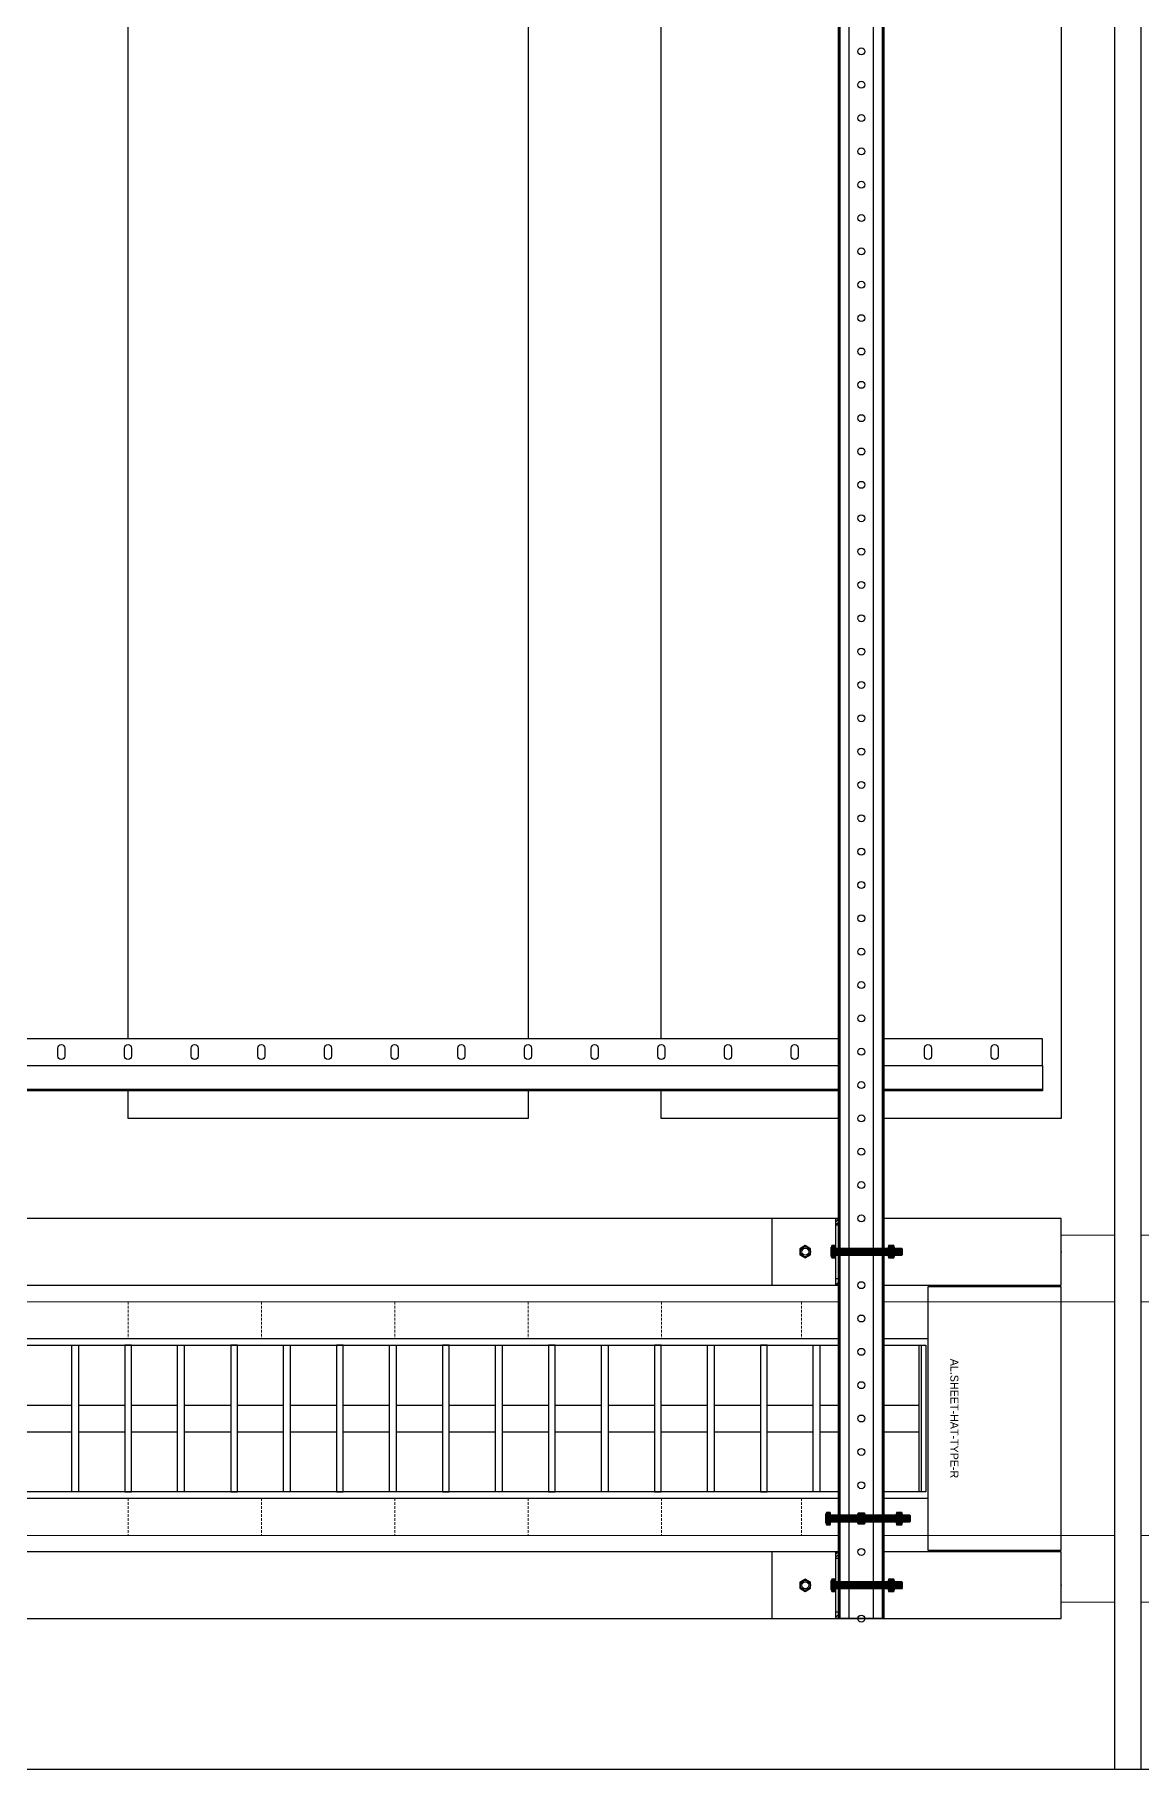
# Model space of a CAD drawing. Header units: millimetres. Extents: x -962357 to -591296, y -223672 to 59420.
# Drawn here: x -785400 to -784570, y -179329 to -178029 of the extents above; entities that cross this region are included whole.
import ezdxf
from ezdxf.enums import TextEntityAlignment as Align

# ---------------------------------------------------------------- set-up
doc = ezdxf.new("R2010")
doc.units = ezdxf.units.MM
doc.linetypes.add('DPA_Hidden 50', pattern=[3, 2, -1])
for name, color, linetype in [('000 - H A T C H', 8, 'Continuous'), ('000 - WIPEOUT', 250, 'Continuous'), ('001 - ASCESSORIES', 251, 'Continuous'), ('A04_TUBE SERIES', 2, 'Continuous'), ('A11_ALU.SOLID SHEET', 2, 'Continuous')]:
    doc.layers.add(name, color=color, linetype=linetype)
doc.layers.add('A-GLAZ-CURT', color=2, linetype='Continuous', lineweight=9)
pattern_1 = [(110, (-0.5, 0), (-0.939693, -0.34202), []), (110, (-0.2012, 0.6409), (-0.939693, -0.34202), [1.25, -0.25, 0, -0.25])]

# ---------------------------------------------------------------- blocks, each defined once
blk = doc.blocks.new('*U4621')
at = {"color": 1}
blk.add_wipeout([(600, -60), (-600, -60), (-600, 60), (600, 60)], dxfattribs=at).dxf.layer = '000 - WIPEOUT'
at = {"layer": '001 - ASCESSORIES', "color": 0}
blk.add_lwpolyline([(600, -60), (-600, -60), (-600, 60), (600, 60)], close=True, dxfattribs=at)
at = {"layer": '001 - ASCESSORIES'}
for points in [[(-593.5, -55), (-598.5, -55), (-598.5, 55), (-593.5, 55)], [(595, -55), (-595, -55), (-595, 55), (595, 55)], [(-558.8, -55), (-553.8, -55), (-553.8, 55), (-558.8, 55)], [(-514, -55), (-519, -55), (-519, 55), (-514, 55)], [(-479.3, -55), (-474.3, -55), (-474.3, 55), (-479.3, 55)], [(-434.6, -55), (-439.6, -55), (-439.6, 55), (-434.6, 55)], [(-399.8, -55), (-394.8, -55), (-394.8, 55), (-399.8, 55)], [(-355.1, -55), (-360.1, -55), (-360.1, 55), (-355.1, 55)], [(-320.4, -55), (-315.4, -55), (-315.4, 55), (-320.4, 55)], [(-275.6, -55), (-280.6, -55), (-280.6, 55), (-275.6, 55)], [(-240.9, -55), (-235.9, -55), (-235.9, 55), (-240.9, 55)], [(-196.2, -55), (-201.2, -55), (-201.2, 55), (-196.2, 55)], [(-161.4, -55), (-156.4, -55), (-156.4, 55), (-161.4, 55)], [(-116.7, -55), (-121.7, -55), (-121.7, 55), (-116.7, 55)], [(-82, -55), (-77, -55), (-77, 55), (-82, 55)], [(-37.2, -55), (-42.2, -55), (-42.2, 55), (-37.2, 55)], [(-2.5, -55), (2.5, -55), (2.5, 55), (-2.5, 55)], [(42.2, -55), (37.2, -55), (37.2, 55), (42.2, 55)], [(77, -55), (82, -55), (82, 55), (77, 55)], [(121.7, -55), (116.7, -55), (116.7, 55), (121.7, 55)], [(156.4, -55), (161.4, -55), (161.4, 55), (156.4, 55)], [(201.2, -55), (196.2, -55), (196.2, 55), (201.2, 55)], [(235.9, -55), (240.9, -55), (240.9, 55), (235.9, 55)], [(280.6, -55), (275.6, -55), (275.6, 55), (280.6, 55)], [(315.4, -55), (320.4, -55), (320.4, 55), (315.4, 55)], [(360.1, -55), (355.1, -55), (355.1, 55), (360.1, 55)], [(394.8, -55), (399.8, -55), (399.8, 55), (394.8, 55)], [(439.6, -55), (434.6, -55), (434.6, 55), (439.6, 55)], [(474.3, -55), (479.3, -55), (479.3, 55), (474.3, 55)], [(519, -55), (514, -55), (514, 55), (519, 55)], [(553.8, -55), (558.8, -55), (558.8, 55), (553.8, 55)], [(598.5, -55), (593.5, -55), (593.5, 55), (598.5, 55)]]:
    blk.add_lwpolyline(points, close=True, dxfattribs=at)
for points in [[(-593.5, 10), (-558.8, 10)], [(-553.8, 10), (-519, 10)], [(-514, 10), (-479.3, 10)], [(-474.3, 10), (-439.6, 10)], [(-434.6, 10), (-399.8, 10)], [(-394.8, 10), (-360.1, 10)], [(-355.1, 10), (-320.4, 10)], [(-315.4, 10), (-280.6, 10)], [(-275.6, 10), (-240.9, 10)], [(-235.9, 10), (-201.2, 10)], [(-196.2, 10), (-161.4, 10)], [(-156.4, 10), (-121.7, 10)], [(-116.7, 10), (-82, 10)], [(-77, 10), (-42.2, 10)], [(-37.2, 10), (-2.5, 10)], [(2.5, 10), (37.2, 10)], [(42.2, 10), (77, 10)], [(82, 10), (116.7, 10)], [(121.7, 10), (156.4, 10)], [(161.4, 10), (196.2, 10)], [(201.2, 10), (235.9, 10)], [(240.9, 10), (275.6, 10)], [(280.6, 10), (315.4, 10)], [(320.4, 10), (355.1, 10)], [(360.1, 10), (394.8, 10)], [(399.8, 10), (434.6, 10)], [(439.6, 10), (474.3, 10)], [(479.3, 10), (514, 10)], [(519, 10), (553.8, 10)], [(558.8, 10), (593.5, 10)], [(-593.5, -10), (-558.8, -10)], [(-553.8, -10), (-519, -10)], [(-514, -10), (-479.3, -10)], [(-474.3, -10), (-439.6, -10)], [(-434.6, -10), (-399.8, -10)], [(-394.8, -10), (-360.1, -10)], [(-355.1, -10), (-320.4, -10)], [(-315.4, -10), (-280.6, -10)], [(-275.6, -10), (-240.9, -10)], [(-235.9, -10), (-201.2, -10)], [(-196.2, -10), (-161.4, -10)], [(-156.4, -10), (-121.7, -10)], [(-116.7, -10), (-82, -10)], [(-77, -10), (-42.2, -10)], [(-37.2, -10), (-2.5, -10)], [(2.5, -10), (37.2, -10)], [(42.2, -10), (77, -10)], [(82, -10), (116.7, -10)], [(121.7, -10), (156.4, -10)], [(161.4, -10), (196.2, -10)], [(201.2, -10), (235.9, -10)], [(240.9, -10), (275.6, -10)], [(280.6, -10), (315.4, -10)], [(320.4, -10), (355.1, -10)], [(360.1, -10), (394.8, -10)], [(399.8, -10), (434.6, -10)], [(439.6, -10), (474.3, -10)], [(479.3, -10), (514, -10)], [(519, -10), (553.8, -10)], [(558.8, -10), (593.5, -10)]]:
    blk.add_lwpolyline(points, dxfattribs=at)
blk = doc.blocks.new('*U4646')
blk.add_attdef('EXTR.OVL-LENGTH_', (-25, -59.1), '', height=5)
blk.add_wipeout([(-25, 0), (25, 0), (25, 67400), (-25, 67400)]).dxf.layer = '000 - WIPEOUT'
blk.add_point((0, 0))
at = {"layer": 'A04_TUBE SERIES', "color": 0}
blk.add_lwpolyline([(-25, 0), (25, 0), (25, 67400), (-25, 67400)], close=True, dxfattribs=at)
blk = doc.blocks.new('*U4648')
blk.add_attdef('EXTR.OVL-LENGTH_', (-25, -59.1), '', height=5)
blk.add_wipeout([(-25, 0), (25, 0), (25, 67400), (-25, 67400)]).dxf.layer = '000 - WIPEOUT'
blk.add_point((0, 0))
at = {"layer": 'A04_TUBE SERIES', "color": 0}
blk.add_lwpolyline([(-25, 0), (25, 0), (25, 67400), (-25, 67400)], close=True, dxfattribs=at)
blk = doc.blocks.new('*U4717')
at = {"color": 3}
for points in [[(-1050, -32850), (1050, -32850), (1050, -33150), (-1050, -33150)], [(-1050, -33250), (1050, -33250), (1050, -33550), (-1050, -33550)]]:
    blk.add_wipeout(points, dxfattribs=at).dxf.layer = '000 - WIPEOUT'
at = {"layer": 'A11_ALU.SOLID SHEET', "color": 0, "linetype": 'ByBlock'}
for points in [[(-1050, -33150), (1050, -33150), (1050, -32850), (-1050, -32850)], [(-1050, -33550), (1050, -33550), (1050, -33250), (-1050, -33250)]]:
    blk.add_lwpolyline(points, close=True, dxfattribs=at)
blk = doc.blocks.new('*U4946')
at = {"linetype": 'ByBlock'}
blk.add_wipeout([(-33561, 0), (-32400, 0), (-32400, 39), (-33561, 39)], dxfattribs=at).dxf.layer = '001 - ASCESSORIES'
at = {"color": 1, "linetype": 'ByBlock'}
blk.add_lwpolyline([(-32400, 20), (-33561, 20), (-33561, 39), (-32400, 39)], close=True, dxfattribs=at)
for points in [[(-33527.6, 7), (-33527.6, 13, -1), (-33522.4, 13), (-33522.4, 7, -1)], [(-33477.6, 7), (-33477.6, 13, -1), (-33472.4, 13), (-33472.4, 7, -1)], [(-33427.6, 7), (-33427.6, 13, -1), (-33422.4, 13), (-33422.4, 7, -1)], [(-33377.6, 7), (-33377.6, 13, -1), (-33372.4, 13), (-33372.4, 7, -1)], [(-33327.6, 7), (-33327.6, 13, -1), (-33322.4, 13), (-33322.4, 7, -1)], [(-33277.6, 7), (-33277.6, 13, -1), (-33272.4, 13), (-33272.4, 7, -1)], [(-33227.6, 7), (-33227.6, 13, -1), (-33222.4, 13), (-33222.4, 7, -1)], [(-33177.6, 7), (-33177.6, 13, -1), (-33172.4, 13), (-33172.4, 7, -1)], [(-33127.6, 7), (-33127.6, 13, -1), (-33122.4, 13), (-33122.4, 7, -1)], [(-33077.6, 7), (-33077.6, 13, -1), (-33072.4, 13), (-33072.4, 7, -1)], [(-33027.6, 7), (-33027.6, 13, -1), (-33022.4, 13), (-33022.4, 7, -1)], [(-32977.6, 7), (-32977.6, 13, -1), (-32972.4, 13), (-32972.4, 7, -1)], [(-32927.6, 7), (-32927.6, 13, -1), (-32922.4, 13), (-32922.4, 7, -1)], [(-32877.6, 7), (-32877.6, 13, -1), (-32872.4, 13), (-32872.4, 7, -1)], [(-32827.6, 7), (-32827.6, 13, -1), (-32822.4, 13), (-32822.4, 7, -1)]]:
    blk.add_lwpolyline(points, format="xyb", close=True, dxfattribs=at)
at = {"layer": '001 - ASCESSORIES'}
blk.add_lwpolyline([(-33561, 39), (-32400, 39), (-32400, 37.8), (-33561, 37.8)], close=True, dxfattribs=at)
at = {"layer": '001 - ASCESSORIES', "color": 1, "linetype": 'ByBlock'}
blk.add_lwpolyline([(-33561, 0), (-32400, 0), (-32400, 20), (-33561, 20)], close=True, dxfattribs=at)
blk = doc.blocks.new('*U4945')
at = {"color": 6}
blk.add_wipeout([(1425, -17), (-1425, -17), (-1425, 17), (1425, 17)], dxfattribs=at).dxf.layer = '000 - WIPEOUT'
at = {"layer": '001 - ASCESSORIES', "color": 0, "linetype": 'ByBlock'}
for p, q in [((1425, 15.8), (-1425, 15.8)), ((1425, -15.8), (-1425, -15.8))]:
    blk.add_line(p, q, dxfattribs=at)
at = {"layer": '001 - ASCESSORIES', "color": 1}
blk.add_lwpolyline([(1425, 17), (1425, -17), (-1425, -17), (-1425, 17)], close=True, dxfattribs=at)
at = {"layer": '001 - ASCESSORIES', "color": 0, "linetype": 'ByBlock'}
for points in [[(-1425, 17), (-1425, 9), (1425, 9), (1425, 17)], [(-1425, -9), (-1425, -17), (1425, -17), (1425, -9)]]:
    blk.add_lwpolyline(points, close=True, dxfattribs=at)
at = {"layer": '001 - ASCESSORIES', "color": 1, "linetype": 'Continuous'}
for centre in [(250, 0), (275, 0), (300, 0), (325, 0), (350, 0), (375, 0), (400, 0), (425, 0), (450, 0), (475, 0), (500, 0), (525, 0), (550, 0), (575, 0), (600, 0), (625, 0), (650, 0), (675, 0), (700, 0), (725, 0), (750, 0), (775, 0), (800, 0), (825, 0), (850, 0), (875, 0), (900, 0), (925, 0), (950, 0), (975, 0), (1000, 0), (1025, 0), (1050, 0), (1075, 0), (1100, 0), (1125, 0), (1150, 0), (1175, 0), (1200, 0), (1225, 0), (1250, 0), (1275, 0), (1300, 0), (1325, 0), (1350, 0), (1375, 0), (1400, 0), (1425, 0)]:
    blk.add_circle(centre, 2.6, dxfattribs=at)
blk = doc.blocks.new('*U4949')
at = {"layer": 'A11_ALU.SOLID SHEET', "color": 0}
blk.add_lwpolyline([(100, -98.8), (100, 98.8), (0, 98.8), (0, -98.8)], close=True, dxfattribs=at)
at = {"layer": 'Defpoints', "color": 250}
blk.add_point((0, 0), dxfattribs=at)
blk.add_text('AL.SHEET-HAT-TYPE-R', height=6, rotation=270, dxfattribs=at).set_placement((15, 0), align=Align.BOTTOM_CENTER)
blk = doc.blocks.new('*U4663')
at = {"layer": '001 - ASCESSORIES', "color": 0}
blk.add_lwpolyline([(4.6, 0), (2.3, 4), (-2.3, 4), (-4.6, 0), (-2.3, -4), (2.3, -4)], close=True, dxfattribs=at)
at = {"layer": '001 - ASCESSORIES', "color": 8}
blk.add_circle((0, 0), 3.85, dxfattribs=at)
at = {"layer": '001 - ASCESSORIES', "color": 0}
blk.add_circle((0, 0), 2.6, dxfattribs=at)
blk = doc.blocks.new('*U4664')
at = {"layer": '000 - H A T C H'}
h = blk.add_hatch(color=250, dxfattribs=at)
h.dxf.hatch_style = 1
h.paths.add_polyline_path([(4, -2.3), (4, 2.3), (0, 4.6), (-4, 2.3), (-4, -2.3), (0, -4.6)])
h.paths.add_polyline_path([(0, -2.6, -1), (0, 2.6, -1)], flags=16)
at = {"layer": '001 - ASCESSORIES', "color": 0, "rotation": 270}
blk.add_blockref('*U4663', (0, 0), dxfattribs=at)
blk = doc.blocks.new('*U4682')
at = {"color": 1}
for p, q in [((-3.5, 3.5), (3.5, 3.5)), ((-3.5, 0), (3.5, 0))]:
    blk.add_line(p, q, dxfattribs=at)
at = {"color": 0}
for points in [[(-2.3, 3.2, 0.249855), (-4.6, 3.2), (-4.6, 0.3, 0.249855), (-2.3, 0.3)], [(2.3, 3.2, 0.062432), (0, 3.5, 0.062432), (-2.3, 3.2), (-2.3, 0.3, 0.061701), (0, 0, 0.061701), (2.3, 0.3)], [(4.6, 3.2, 0.249855), (2.3, 3.2), (2.3, 0.3, 0.249855), (4.6, 0.3)]]:
    blk.add_lwpolyline(points, format="xyb", close=True, dxfattribs=at)
blk = doc.blocks.new('*U4696')
at = {"layer": '000 - H A T C H'}
h = blk.add_hatch(dxfattribs=at)
h.set_pattern_fill('ANSI35', color=8, scale=4, angle=65)
h.set_pattern_definition(pattern_1)
h.paths.add_polyline_path([(0, -2.5), (59.5, -2.5), (59.5, 2.5), (0, 2.5)])
at = {"color": 8}
blk.add_line((59.5, -2.5), (59.5, 2.5), dxfattribs=at)
at = {"color": 1}
blk.add_lwpolyline([(59.5, 2.5), (0, 2.5), (0, -2.5), (59.5, -2.5), (60, -2), (60, 2)], close=True, dxfattribs=at)
blk = doc.blocks.new('*U4748')
at = {"layer": '000 - H A T C H'}
h = blk.add_hatch(color=250, dxfattribs=at)
h.dxf.hatch_style = 1
edge = h.paths.add_edge_path()
edge.add_line((-0.3, -4.6), (-3.2, -4.6))
edge.add_arc((-1, -3.5), 2.45, 180, 208.0569, ccw=False)
edge.add_line((-3.5, -3.5), (-3.5, 0))
edge.add_arc((5.9, 0), 9.36, 179.9761, 180.0239, ccw=False)
edge.add_line((-3.5, 0), (-3.5, 0))
edge.add_arc((5.9, 0), 9.36, 179.9761, 180.0239, ccw=False)
edge.add_line((-3.5, 0), (-3.5, 3.5))
edge.add_arc((-1, 3.5), 2.45, 151.9431, 180, ccw=False)
edge.add_line((-3.2, 4.6), (-0.3, 4.6))
edge.add_arc((-2.5, 3.5), 2.45, 360, 388.0569, ccw=False)
edge.add_line((0, 3.5), (0, -3.5))
edge.add_arc((-2.5, -3.5), 2.45, 331.9431, 360, ccw=False)
blk.add_blockref('*U4696', (0, 0))
at = {"layer": '001 - ASCESSORIES', "rotation": 90}
blk.add_blockref('*U4682', (0, 0), dxfattribs=at)
blk = doc.blocks.new('*U4662')
at = {"color": 1}
for p, q in [((-3.5, 4.5), (3.5, 4.5)), ((-3.5, 0), (3.5, 0))]:
    blk.add_line(p, q, dxfattribs=at)
at = {"color": 0}
for points in [[(-2.3, 4.2, 0.249893), (-4.6, 4.2), (-4.6, 0.3, 0.249893), (-2.3, 0.3)], [(2.3, 4.2, 0.062422), (0, 4.5, 0.062422), (-2.3, 4.2), (-2.3, 0.3, 0.061692), (0, 0, 0.061692), (2.3, 0.3)], [(4.6, 4.2, 0.249893), (2.3, 4.2), (2.3, 0.3, 0.249893), (4.6, 0.3)]]:
    blk.add_lwpolyline(points, format="xyb", close=True, dxfattribs=at)
blk = doc.blocks.new('*U4707')
at = {"layer": '000 - H A T C H'}
h = blk.add_hatch(color=250, dxfattribs=at)
h.dxf.hatch_style = 1
edge = h.paths.add_edge_path()
edge.add_line((0.3, 4.6), (4.2, 4.6))
edge.add_arc((2, 3.5), 2.45, 0, 28.0609, ccw=False)
edge.add_line((4.5, 3.5), (4.5, 0))
edge.add_arc((-4.9, 0), 9.36, -0.0239, 0.0239, ccw=False)
edge.add_line((4.5, 0), (4.5, 0))
edge.add_arc((-4.9, 0), 9.36, -0.0239, 0.0239, ccw=False)
edge.add_line((4.5, 0), (4.5, -3.5))
edge.add_arc((2, -3.5), 2.45, -28.0609, 0, ccw=False)
edge.add_line((4.2, -4.6), (0.3, -4.6))
edge.add_arc((2.5, -3.5), 2.45, 180, 208.0609, ccw=False)
edge.add_line((0, -3.5), (0, 3.5))
edge.add_arc((2.5, 3.5), 2.45, 151.9391, 180, ccw=False)
at = {"layer": '001 - ASCESSORIES', "color": 0, "rotation": 270}
blk.add_blockref('*U4662', (0, 0), dxfattribs=at)
blk = doc.blocks.new('*U4821')
at = {"layer": '001 - ASCESSORIES'}
blk.add_blockref('*U4748', (-23, 0), dxfattribs=at)
at = {"layer": '001 - ASCESSORIES', "color": 2}
for rotation in [90, 90, 270, 270]:
    blk.add_blockref('*U4664', (0, 0), dxfattribs=dict(at, rotation=rotation))
at = {"layer": '001 - ASCESSORIES', "color": 1}
blk.add_blockref('*U4707', (26.2, 0), dxfattribs=at)
blk = doc.blocks.new('000 - ASSCESSORIES_FAMELINE_AL.EXTR._L-PROFILE_50x68mm._non-code_TOP_VIEW')
blk.add_wipeout([(-50, -25), (0, -25), (0, 25), (-50, 25)]).dxf.layer = '000 - WIPEOUT'
at = {"layer": '000 - H A T C H'}
h = blk.add_hatch(dxfattribs=at)
h.set_pattern_fill('ANSI32', color=8, scale=0.5)
h.set_pattern_definition([(45, (-14193.569, 11847.092), (-3.367596, 3.367596), []), (45, (-14191.324, 11847.092), (-3.367596, 3.367596), [])])
h.paths.add_polyline_path([(-2, 20), (0, 20), (0, 25), (-2, 25)])
h.paths.add_polyline_path([(0, -20), (-2, -20), (-2, -25), (0, -25)])
at = {"layer": '001 - ASCESSORIES', "color": 0}
for p, q in [((0, 20), (-2, 20)), ((-2, -20), (0, -20))]:
    blk.add_line(p, q, dxfattribs=at)
at = {"layer": '001 - ASCESSORIES', "color": 1}
blk.add_line((-2, -20), (-2, 20), dxfattribs=at)
at = {"layer": '001 - ASCESSORIES'}
blk.add_lwpolyline([(-50, -25), (0, -25), (0, 25), (-50, 25)], close=True, dxfattribs=at)
at = {"layer": '001 - ASCESSORIES', "color": 0}
for points in [[(-2, 25), (0, 25), (0, 20), (-2, 20)], [(-2, -20), (0, -20), (0, -25), (-2, -25)]]:
    blk.add_lwpolyline(points, close=True, dxfattribs=at)
at = {"layer": '001 - ASCESSORIES', "color": 1}
blk.add_circle((-25, 0), 2.6, dxfattribs=at)
blk = doc.blocks.new('*U4738')
at = {"layer": '001 - ASCESSORIES', "color": 0}
blk.add_blockref('000 - ASSCESSORIES_FAMELINE_AL.EXTR._L-PROFILE_50x68mm._non-code_TOP_VIEW', (0, 0), dxfattribs=at)
blk = doc.blocks.new('*U4683')
blk.add_circle((0, 0), 3.66)
at = {"layer": '001 - ASCESSORIES', "color": 0}
blk.add_lwpolyline([(4.6, 0), (2.3, 4), (-2.3, 4), (-4.6, 0), (-2.3, -4), (2.3, -4)], close=True, dxfattribs=at)
at = {"layer": '001 - ASCESSORIES', "color": 8}
blk.add_circle((0, 0), 3.85, dxfattribs=at)
blk = doc.blocks.new('*U4715')
at = {"layer": '001 - ASCESSORIES', "rotation": 90}
blk.add_blockref('*U4683', (0, 0), dxfattribs=at)
blk = doc.blocks.new('*U4751')
at = {"layer": '001 - ASCESSORIES'}
blk.add_blockref('*U4715', (0, 0), dxfattribs=at)
blk = doc.blocks.new('*U4694')
at = {"layer": '000 - H A T C H'}
h = blk.add_hatch(dxfattribs=at)
h.set_pattern_fill('ANSI35', color=8, scale=4, angle=65)
h.set_pattern_definition(pattern_1)
h.paths.add_polyline_path([(0, -2.5), (49.5, -2.5), (49.5, 2.5), (0, 2.5)])
at = {"color": 8}
blk.add_line((49.5, -2.5), (49.5, 2.5), dxfattribs=at)
at = {"color": 1}
blk.add_lwpolyline([(49.5, 2.5), (0, 2.5), (0, -2.5), (49.5, -2.5), (50, -2), (50, 2)], close=True, dxfattribs=at)
blk = doc.blocks.new('*U4746')
at = {"layer": '000 - H A T C H'}
h = blk.add_hatch(color=250, dxfattribs=at)
h.dxf.hatch_style = 1
edge = h.paths.add_edge_path()
edge.add_line((-0.3, -4.6), (-3.2, -4.6))
edge.add_arc((-1, -3.5), 2.45, 180, 208.0569, ccw=False)
edge.add_line((-3.5, -3.5), (-3.5, 0))
edge.add_arc((5.9, 0), 9.36, 179.9761, 180.0239, ccw=False)
edge.add_line((-3.5, 0), (-3.5, 0))
edge.add_arc((5.9, 0), 9.36, 179.9761, 180.0239, ccw=False)
edge.add_line((-3.5, 0), (-3.5, 3.5))
edge.add_arc((-1, 3.5), 2.45, 151.9431, 180, ccw=False)
edge.add_line((-3.2, 4.6), (-0.3, 4.6))
edge.add_arc((-2.5, 3.5), 2.45, 360, 388.0569, ccw=False)
edge.add_line((0, 3.5), (0, -3.5))
edge.add_arc((-2.5, -3.5), 2.45, 331.9431, 360, ccw=False)
blk.add_blockref('*U4694', (0, 0))
at = {"layer": '001 - ASCESSORIES', "rotation": 90}
blk.add_blockref('*U4682', (0, 0), dxfattribs=at)
blk = doc.blocks.new('*U4752')
at = {"layer": '001 - ASCESSORIES'}
for name, p in [('*U4746', (0, 0)), ('*U4707', (39.2, 0))]:
    blk.add_blockref(name, p, dxfattribs=at)
blk = doc.blocks.new('*U4794')
at = {"color": 2}
blk.add_blockref('*U4738', (0, 0), dxfattribs=at)
for name, p in [('*U4751', (-25, 0)), ('*U4752', (-2, 0))]:
    blk.add_blockref(name, p)
blk = doc.blocks.new('*U4956')
for points in [[(-39910, -3555), (-39890, -3555), (-39890, 2495), (-39910, 2495)], [(27650, -552), (-107450, -552), (-107450, -3555), (27650, -3555)]]:
    blk.add_lwpolyline(points, close=True)
blk.add_blockref('*U4621', (-40650, -3292))
at = {"layer": 'A04_TUBE SERIES', "color": 0, "linetype": 'ByBlock', "rotation": 90}
for name, p in [('*U4646', (-39950, -3167)), ('*U4648', (-39950, -3417))]:
    blk.add_blockref(name, p, dxfattribs=at)
at = {"layer": 'A11_ALU.SOLID SHEET', "color": 0, "linetype": 'ByBlock', "xscale": -1, "rotation": 90}
blk.add_blockref('*U4717', (-73500, -2017), dxfattribs=at)
at = {"layer": '001 - ASCESSORIES', "linetype": 'ByBlock', "rotation": 180}
blk.add_blockref('*U4946', (-73525, -3007.3), dxfattribs=at)
at = {"layer": 'A11_ALU.SOLID SHEET', "color": 1, "rotation": 359.9999999999763}
blk.add_blockref('*U4949', (-40050, -3292), dxfattribs=at)
at = {"layer": '001 - ASCESSORIES', "linetype": 'ByBlock', "rotation": 270}
blk.add_blockref('*U4945', (-40100, -2017), dxfattribs=at)
at = {"layer": '001 - ASCESSORIES', "linetype": 'ByBlock'}
for name, p in [('*U4794', (-40117, -3167)), ('*U4821', (-40100, -3367)), ('*U4794', (-40117, -3417))]:
    blk.add_blockref(name, p, dxfattribs=at)
blk.add_blockref('*U4794', (-40117, -3417), dxfattribs=at)
blk = doc.blocks.new('DPA_CP_Metal Ceiling Luminaire2 - Linear Luminaire-12404975-4160-01 UPPER PLATFORM LEVEL - REFLECTED CEILING PLAN')
at = {"layer": 'A-GLAZ-CURT'}
for p, q in [((-786932.4, 2701.5), (-786932.4, 2976.5)), ((-786932.4, 2976.5), (-785732.4, 2976.5)), ((-786932.4, 2976.5), (-786932.4, 2701.5)), ((-785732.4, 2976.5), (-786932.4, 2976.5)), ((-786932.4, 2976.5), (-785732.4, 2976.5)), ((-785732.4, 2976.5), (-785732.4, 2701.5)), ((-785732.4, 2701.5), (-785732.4, 2976.5)), ((-786932.4, 2939), (-786932.4, 2701.5)), ((-786932.4, 2926.5), (-785732.4, 2926.5)), ((-785732.4, 2939), (-785732.4, 2701.5)), ((-786932.4, 2751.5), (-785732.4, 2751.5)), ((-785732.4, 2701.5), (-786932.4, 2701.5)), ((-785732.4, 2701.5), (-786932.4, 2701.5)), ((-786932.4, 2701.5), (-785732.4, 2701.5))]:
    blk.add_line(p, q, dxfattribs=at)
at = {"layer": 'A-GLAZ-CURT', "linetype": 'DPA_Hidden 50'}
for p, q in [((-786837.4, 2926.5), (-786837.4, 2751.5)), ((-786732.4, 2926.5), (-786732.4, 2751.5)), ((-786632.4, 2926.5), (-786632.4, 2751.5)), ((-786532.4, 2926.5), (-786532.4, 2751.5)), ((-786432.4, 2926.5), (-786432.4, 2751.5)), ((-786332.4, 2926.5), (-786332.4, 2751.5)), ((-786232.4, 2926.5), (-786232.4, 2751.5)), ((-786132.4, 2926.5), (-786132.4, 2751.5)), ((-786032.4, 2926.5), (-786032.4, 2751.5)), ((-785932.4, 2926.5), (-785932.4, 2751.5)), ((-785827.4, 2926.5), (-785827.4, 2751.5))]:
    blk.add_line(p, q, dxfattribs=at)
blk = doc.blocks.new('DPA_CP_Metal Ceiling Panel1 - Horizontal with Gap-V49-4160-01 UPPER PLATFORM LEVEL - REFLECTED CEILING PLAN')
at = {"layer": 'A-GLAZ-CURT'}
for p, q in [((-784732.4, 151.5), (-784732.4, 426.5)), ((-784732.4, 151.5), (-784732.4, 426.5)), ((-784732.4, 426.5), (-784592.4, 426.5)), ((-784732.4, 426.5), (-784592.4, 426.5)), ((-784732.4, 151.5), (-784732.4, 426.5)), ((-784572.4, 426.5), (-784432.4, 426.5)), ((-784572.4, 426.5), (-784432.4, 426.5)), ((-784432.4, 151.5), (-784432.4, 426.5)), ((-784432.4, 426.5), (-784432.4, 151.5)), ((-784432.4, 426.5), (-784432.4, 151.5)), ((-784732.4, 376.5), (-784592.4, 376.5)), ((-784572.4, 376.5), (-784432.4, 376.5)), ((-784732.4, 201.5), (-784592.4, 201.5)), ((-784572.9, 201.5), (-784432.4, 201.5)), ((-784732.4, 151.5), (-784592.4, 151.5)), ((-784592.4, 151.5), (-784732.4, 151.5)), ((-784592.4, 151.5), (-784732.4, 151.5)), ((-784572.7, 151.5), (-784432.4, 151.5)), ((-784432.4, 151.5), (-784572.7, 151.5)), ((-784432.4, 151.5), (-784572.7, 151.5))]:
    blk.add_line(p, q, dxfattribs=at)
blk = doc.blocks.new('*U453')
at = {"color": 1}
blk.add_wipeout([(600, -60), (-600, -60), (-600, 60), (600, 60)], dxfattribs=at).dxf.layer = '000 - WIPEOUT'
at = {"layer": '001 - ASCESSORIES', "color": 0}
blk.add_lwpolyline([(600, -60), (-600, -60), (-600, 60), (600, 60)], close=True, dxfattribs=at)
at = {"layer": '001 - ASCESSORIES'}
for points in [[(-593.5, -55), (-598.5, -55), (-598.5, 55), (-593.5, 55)], [(595, -55), (-595, -55), (-595, 55), (595, 55)], [(-558.8, -55), (-553.8, -55), (-553.8, 55), (-558.8, 55)], [(-514, -55), (-519, -55), (-519, 55), (-514, 55)], [(-479.3, -55), (-474.3, -55), (-474.3, 55), (-479.3, 55)], [(-434.6, -55), (-439.6, -55), (-439.6, 55), (-434.6, 55)], [(-399.8, -55), (-394.8, -55), (-394.8, 55), (-399.8, 55)], [(-355.1, -55), (-360.1, -55), (-360.1, 55), (-355.1, 55)], [(-320.4, -55), (-315.4, -55), (-315.4, 55), (-320.4, 55)], [(-275.6, -55), (-280.6, -55), (-280.6, 55), (-275.6, 55)], [(-240.9, -55), (-235.9, -55), (-235.9, 55), (-240.9, 55)], [(-196.2, -55), (-201.2, -55), (-201.2, 55), (-196.2, 55)], [(-161.4, -55), (-156.4, -55), (-156.4, 55), (-161.4, 55)], [(-116.7, -55), (-121.7, -55), (-121.7, 55), (-116.7, 55)], [(-82, -55), (-77, -55), (-77, 55), (-82, 55)], [(-37.2, -55), (-42.2, -55), (-42.2, 55), (-37.2, 55)], [(-2.5, -55), (2.5, -55), (2.5, 55), (-2.5, 55)], [(42.2, -55), (37.2, -55), (37.2, 55), (42.2, 55)], [(77, -55), (82, -55), (82, 55), (77, 55)], [(121.7, -55), (116.7, -55), (116.7, 55), (121.7, 55)], [(156.4, -55), (161.4, -55), (161.4, 55), (156.4, 55)], [(201.2, -55), (196.2, -55), (196.2, 55), (201.2, 55)], [(235.9, -55), (240.9, -55), (240.9, 55), (235.9, 55)], [(280.6, -55), (275.6, -55), (275.6, 55), (280.6, 55)], [(315.4, -55), (320.4, -55), (320.4, 55), (315.4, 55)], [(360.1, -55), (355.1, -55), (355.1, 55), (360.1, 55)], [(394.8, -55), (399.8, -55), (399.8, 55), (394.8, 55)], [(439.6, -55), (434.6, -55), (434.6, 55), (439.6, 55)], [(474.3, -55), (479.3, -55), (479.3, 55), (474.3, 55)], [(519, -55), (514, -55), (514, 55), (519, 55)], [(553.8, -55), (558.8, -55), (558.8, 55), (553.8, 55)], [(598.5, -55), (593.5, -55), (593.5, 55), (598.5, 55)]]:
    blk.add_lwpolyline(points, close=True, dxfattribs=at)
for points in [[(-593.5, 10), (-558.8, 10)], [(-553.8, 10), (-519, 10)], [(-514, 10), (-479.3, 10)], [(-474.3, 10), (-439.6, 10)], [(-434.6, 10), (-399.8, 10)], [(-394.8, 10), (-360.1, 10)], [(-355.1, 10), (-320.4, 10)], [(-315.4, 10), (-280.6, 10)], [(-275.6, 10), (-240.9, 10)], [(-235.9, 10), (-201.2, 10)], [(-196.2, 10), (-161.4, 10)], [(-156.4, 10), (-121.7, 10)], [(-116.7, 10), (-82, 10)], [(-77, 10), (-42.2, 10)], [(-37.2, 10), (-2.5, 10)], [(2.5, 10), (37.2, 10)], [(42.2, 10), (77, 10)], [(82, 10), (116.7, 10)], [(121.7, 10), (156.4, 10)], [(161.4, 10), (196.2, 10)], [(201.2, 10), (235.9, 10)], [(240.9, 10), (275.6, 10)], [(280.6, 10), (315.4, 10)], [(320.4, 10), (355.1, 10)], [(360.1, 10), (394.8, 10)], [(399.8, 10), (434.6, 10)], [(439.6, 10), (474.3, 10)], [(479.3, 10), (514, 10)], [(519, 10), (553.8, 10)], [(558.8, 10), (593.5, 10)], [(-593.5, -10), (-558.8, -10)], [(-553.8, -10), (-519, -10)], [(-514, -10), (-479.3, -10)], [(-474.3, -10), (-439.6, -10)], [(-434.6, -10), (-399.8, -10)], [(-394.8, -10), (-360.1, -10)], [(-355.1, -10), (-320.4, -10)], [(-315.4, -10), (-280.6, -10)], [(-275.6, -10), (-240.9, -10)], [(-235.9, -10), (-201.2, -10)], [(-196.2, -10), (-161.4, -10)], [(-156.4, -10), (-121.7, -10)], [(-116.7, -10), (-82, -10)], [(-77, -10), (-42.2, -10)], [(-37.2, -10), (-2.5, -10)], [(2.5, -10), (37.2, -10)], [(42.2, -10), (77, -10)], [(82, -10), (116.7, -10)], [(121.7, -10), (156.4, -10)], [(161.4, -10), (196.2, -10)], [(201.2, -10), (235.9, -10)], [(240.9, -10), (275.6, -10)], [(280.6, -10), (315.4, -10)], [(320.4, -10), (355.1, -10)], [(360.1, -10), (394.8, -10)], [(399.8, -10), (434.6, -10)], [(439.6, -10), (474.3, -10)], [(479.3, -10), (514, -10)], [(519, -10), (553.8, -10)], [(558.8, -10), (593.5, -10)]]:
    blk.add_lwpolyline(points, dxfattribs=at)
blk = doc.blocks.new('*U725')
blk.add_attdef('EXTR.OVL-LENGTH_', (-25, -59.1), '', height=5)
blk.add_wipeout([(-25, 0), (25, 0), (25, 67400), (-25, 67400)]).dxf.layer = '000 - WIPEOUT'
blk.add_point((0, 0))
at = {"layer": 'A04_TUBE SERIES', "color": 0}
blk.add_lwpolyline([(-25, 0), (25, 0), (25, 67400), (-25, 67400)], close=True, dxfattribs=at)
blk = doc.blocks.new('*U726')
blk.add_attdef('EXTR.OVL-LENGTH_', (-25, -59.1), '', height=5)
blk.add_wipeout([(-25, 0), (25, 0), (25, 67400), (-25, 67400)]).dxf.layer = '000 - WIPEOUT'
blk.add_point((0, 0))
at = {"layer": 'A04_TUBE SERIES', "color": 0}
blk.add_lwpolyline([(-25, 0), (25, 0), (25, 67400), (-25, 67400)], close=True, dxfattribs=at)
blk = doc.blocks.new('*U695')
at = {"color": 3}
for points in [[(-1050, -32850), (1050, -32850), (1050, -33150), (-1050, -33150)], [(-1050, -33250), (1050, -33250), (1050, -33550), (-1050, -33550)]]:
    blk.add_wipeout(points, dxfattribs=at).dxf.layer = '000 - WIPEOUT'
at = {"layer": 'A11_ALU.SOLID SHEET', "color": 0, "linetype": 'ByBlock'}
for points in [[(-1050, -33150), (1050, -33150), (1050, -32850), (-1050, -32850)], [(-1050, -33550), (1050, -33550), (1050, -33250), (-1050, -33250)]]:
    blk.add_lwpolyline(points, close=True, dxfattribs=at)
blk = doc.blocks.new('*U556')
at = {"linetype": 'ByBlock'}
blk.add_wipeout([(-33561, 0), (-32400, 0), (-32400, 39), (-33561, 39)], dxfattribs=at).dxf.layer = '001 - ASCESSORIES'
at = {"color": 1, "linetype": 'ByBlock'}
blk.add_lwpolyline([(-32400, 20), (-33561, 20), (-33561, 39), (-32400, 39)], close=True, dxfattribs=at)
for points in [[(-33527.6, 7), (-33527.6, 13, -1), (-33522.4, 13), (-33522.4, 7, -1)], [(-33477.6, 7), (-33477.6, 13, -1), (-33472.4, 13), (-33472.4, 7, -1)], [(-33427.6, 7), (-33427.6, 13, -1), (-33422.4, 13), (-33422.4, 7, -1)], [(-33377.6, 7), (-33377.6, 13, -1), (-33372.4, 13), (-33372.4, 7, -1)], [(-33327.6, 7), (-33327.6, 13, -1), (-33322.4, 13), (-33322.4, 7, -1)], [(-33277.6, 7), (-33277.6, 13, -1), (-33272.4, 13), (-33272.4, 7, -1)], [(-33227.6, 7), (-33227.6, 13, -1), (-33222.4, 13), (-33222.4, 7, -1)], [(-33177.6, 7), (-33177.6, 13, -1), (-33172.4, 13), (-33172.4, 7, -1)], [(-33127.6, 7), (-33127.6, 13, -1), (-33122.4, 13), (-33122.4, 7, -1)], [(-33077.6, 7), (-33077.6, 13, -1), (-33072.4, 13), (-33072.4, 7, -1)], [(-33027.6, 7), (-33027.6, 13, -1), (-33022.4, 13), (-33022.4, 7, -1)], [(-32977.6, 7), (-32977.6, 13, -1), (-32972.4, 13), (-32972.4, 7, -1)], [(-32927.6, 7), (-32927.6, 13, -1), (-32922.4, 13), (-32922.4, 7, -1)], [(-32877.6, 7), (-32877.6, 13, -1), (-32872.4, 13), (-32872.4, 7, -1)], [(-32827.6, 7), (-32827.6, 13, -1), (-32822.4, 13), (-32822.4, 7, -1)]]:
    blk.add_lwpolyline(points, format="xyb", close=True, dxfattribs=at)
at = {"layer": '001 - ASCESSORIES'}
blk.add_lwpolyline([(-33561, 39), (-32400, 39), (-32400, 37.8), (-33561, 37.8)], close=True, dxfattribs=at)
at = {"layer": '001 - ASCESSORIES', "color": 1, "linetype": 'ByBlock'}
blk.add_lwpolyline([(-33561, 0), (-32400, 0), (-32400, 20), (-33561, 20)], close=True, dxfattribs=at)
blk = doc.blocks.new('*U744')
at = {"layer": 'A11_ALU.SOLID SHEET', "color": 0}
blk.add_lwpolyline([(100, -98.8), (100, 98.8), (0, 98.8), (0, -98.8)], close=True, dxfattribs=at)
at = {"layer": 'Defpoints', "color": 250}
blk.add_point((0, 0), dxfattribs=at)
blk.add_text('AL.SHEET-HAT-TYPE-R', height=6, rotation=270, dxfattribs=at).set_placement((15, 0), align=Align.BOTTOM_CENTER)
blk = doc.blocks.new('*U558')
at = {"color": 6}
blk.add_wipeout([(1425, -17), (-1425, -17), (-1425, 17), (1425, 17)], dxfattribs=at).dxf.layer = '000 - WIPEOUT'
at = {"layer": '001 - ASCESSORIES', "color": 0, "linetype": 'ByBlock'}
for p, q in [((1425, 15.8), (-1425, 15.8)), ((1425, -15.8), (-1425, -15.8))]:
    blk.add_line(p, q, dxfattribs=at)
at = {"layer": '001 - ASCESSORIES', "color": 1}
blk.add_lwpolyline([(1425, 17), (1425, -17), (-1425, -17), (-1425, 17)], close=True, dxfattribs=at)
at = {"layer": '001 - ASCESSORIES', "color": 0, "linetype": 'ByBlock'}
for points in [[(-1425, 17), (-1425, 9), (1425, 9), (1425, 17)], [(-1425, -9), (-1425, -17), (1425, -17), (1425, -9)]]:
    blk.add_lwpolyline(points, close=True, dxfattribs=at)
at = {"layer": '001 - ASCESSORIES', "color": 1, "linetype": 'Continuous'}
for centre in [(250, 0), (275, 0), (300, 0), (325, 0), (350, 0), (375, 0), (400, 0), (425, 0), (450, 0), (475, 0), (500, 0), (525, 0), (550, 0), (575, 0), (600, 0), (625, 0), (650, 0), (675, 0), (700, 0), (725, 0), (750, 0), (775, 0), (800, 0), (825, 0), (850, 0), (875, 0), (900, 0), (925, 0), (950, 0), (975, 0), (1000, 0), (1025, 0), (1050, 0), (1075, 0), (1100, 0), (1125, 0), (1150, 0), (1175, 0), (1200, 0), (1225, 0), (1250, 0), (1275, 0), (1300, 0), (1325, 0), (1350, 0), (1375, 0), (1400, 0), (1425, 0)]:
    blk.add_circle(centre, 2.6, dxfattribs=at)
blk = doc.blocks.new('*U350')
at = {"layer": '001 - ASCESSORIES', "color": 0}
blk.add_lwpolyline([(4.6, 0), (2.3, 4), (-2.3, 4), (-4.6, 0), (-2.3, -4), (2.3, -4)], close=True, dxfattribs=at)
at = {"layer": '001 - ASCESSORIES', "color": 8}
blk.add_circle((0, 0), 3.85, dxfattribs=at)
at = {"layer": '001 - ASCESSORIES', "color": 0}
blk.add_circle((0, 0), 2.6, dxfattribs=at)
blk = doc.blocks.new('*U671')
at = {"layer": '000 - H A T C H'}
h = blk.add_hatch(color=250, dxfattribs=at)
h.dxf.hatch_style = 1
h.paths.add_polyline_path([(4, -2.3), (4, 2.3), (0, 4.6), (-4, 2.3), (-4, -2.3), (0, -4.6)])
h.paths.add_polyline_path([(0, -2.6, -1), (0, 2.6, -1)], flags=16)
at = {"layer": '001 - ASCESSORIES', "color": 0, "rotation": 270}
blk.add_blockref('*U350', (0, 0), dxfattribs=at)
blk = doc.blocks.new('*U351')
at = {"color": 1}
for p, q in [((-3.5, 3.5), (3.5, 3.5)), ((-3.5, 0), (3.5, 0))]:
    blk.add_line(p, q, dxfattribs=at)
at = {"color": 0}
for points in [[(-2.3, 3.2, 0.249855), (-4.6, 3.2), (-4.6, 0.3, 0.249855), (-2.3, 0.3)], [(2.3, 3.2, 0.062432), (0, 3.5, 0.062432), (-2.3, 3.2), (-2.3, 0.3, 0.061701), (0, 0, 0.061701), (2.3, 0.3)], [(4.6, 3.2, 0.249855), (2.3, 3.2), (2.3, 0.3, 0.249855), (4.6, 0.3)]]:
    blk.add_lwpolyline(points, format="xyb", close=True, dxfattribs=at)
blk = doc.blocks.new('*U365')
at = {"layer": '000 - H A T C H'}
h = blk.add_hatch(dxfattribs=at)
h.set_pattern_fill('ANSI35', color=8, scale=4, angle=65)
h.set_pattern_definition(pattern_1)
h.paths.add_polyline_path([(0, -2.5), (59.5, -2.5), (59.5, 2.5), (0, 2.5)])
at = {"color": 8}
blk.add_line((59.5, -2.5), (59.5, 2.5), dxfattribs=at)
at = {"color": 1}
blk.add_lwpolyline([(59.5, 2.5), (0, 2.5), (0, -2.5), (59.5, -2.5), (60, -2), (60, 2)], close=True, dxfattribs=at)
blk = doc.blocks.new('*U583')
at = {"layer": '000 - H A T C H'}
h = blk.add_hatch(color=250, dxfattribs=at)
h.dxf.hatch_style = 1
edge = h.paths.add_edge_path()
edge.add_line((-0.3, -4.6), (-3.2, -4.6))
edge.add_arc((-1, -3.5), 2.45, 180, 208.0569, ccw=False)
edge.add_line((-3.5, -3.5), (-3.5, 0))
edge.add_arc((5.9, 0), 9.36, 179.9761, 180.0239, ccw=False)
edge.add_line((-3.5, 0), (-3.5, 0))
edge.add_arc((5.9, 0), 9.36, 179.9761, 180.0239, ccw=False)
edge.add_line((-3.5, 0), (-3.5, 3.5))
edge.add_arc((-1, 3.5), 2.45, 151.9431, 180, ccw=False)
edge.add_line((-3.2, 4.6), (-0.3, 4.6))
edge.add_arc((-2.5, 3.5), 2.45, 360, 388.0569, ccw=False)
edge.add_line((0, 3.5), (0, -3.5))
edge.add_arc((-2.5, -3.5), 2.45, 331.9431, 360, ccw=False)
blk.add_blockref('*U365', (0, 0))
at = {"layer": '001 - ASCESSORIES', "rotation": 90}
blk.add_blockref('*U351', (0, 0), dxfattribs=at)
blk = doc.blocks.new('*U349')
at = {"color": 1}
for p, q in [((-3.5, 4.5), (3.5, 4.5)), ((-3.5, 0), (3.5, 0))]:
    blk.add_line(p, q, dxfattribs=at)
at = {"color": 0}
for points in [[(-2.3, 4.2, 0.249893), (-4.6, 4.2), (-4.6, 0.3, 0.249893), (-2.3, 0.3)], [(2.3, 4.2, 0.062422), (0, 4.5, 0.062422), (-2.3, 4.2), (-2.3, 0.3, 0.061692), (0, 0, 0.061692), (2.3, 0.3)], [(4.6, 4.2, 0.249893), (2.3, 4.2), (2.3, 0.3, 0.249893), (4.6, 0.3)]]:
    blk.add_lwpolyline(points, format="xyb", close=True, dxfattribs=at)
blk = doc.blocks.new('*U667')
at = {"layer": '000 - H A T C H'}
h = blk.add_hatch(color=250, dxfattribs=at)
h.dxf.hatch_style = 1
edge = h.paths.add_edge_path()
edge.add_line((0.3, 4.6), (4.2, 4.6))
edge.add_arc((2, 3.5), 2.45, 0, 28.0609, ccw=False)
edge.add_line((4.5, 3.5), (4.5, 0))
edge.add_arc((-4.9, 0), 9.36, -0.0239, 0.0239, ccw=False)
edge.add_line((4.5, 0), (4.5, 0))
edge.add_arc((-4.9, 0), 9.36, -0.0239, 0.0239, ccw=False)
edge.add_line((4.5, 0), (4.5, -3.5))
edge.add_arc((2, -3.5), 2.45, -28.0609, 0, ccw=False)
edge.add_line((4.2, -4.6), (0.3, -4.6))
edge.add_arc((2.5, -3.5), 2.45, 180, 208.0609, ccw=False)
edge.add_line((0, -3.5), (0, 3.5))
edge.add_arc((2.5, 3.5), 2.45, 151.9391, 180, ccw=False)
at = {"layer": '001 - ASCESSORIES', "color": 0, "rotation": 270}
blk.add_blockref('*U349', (0, 0), dxfattribs=at)
blk = doc.blocks.new('*U686')
at = {"layer": '001 - ASCESSORIES'}
blk.add_blockref('*U583', (-23, 0), dxfattribs=at)
at = {"layer": '001 - ASCESSORIES', "color": 2}
for rotation in [90, 90, 270, 270]:
    blk.add_blockref('*U671', (0, 0), dxfattribs=dict(at, rotation=rotation))
at = {"layer": '001 - ASCESSORIES', "color": 1}
blk.add_blockref('*U667', (26.2, 0), dxfattribs=at)
blk = doc.blocks.new('*U573')
at = {"layer": '001 - ASCESSORIES', "color": 0}
blk.add_blockref('000 - ASSCESSORIES_FAMELINE_AL.EXTR._L-PROFILE_50x68mm._non-code_TOP_VIEW', (0, 0), dxfattribs=at)
blk = doc.blocks.new('*U352')
blk.add_circle((0, 0), 3.66)
at = {"layer": '001 - ASCESSORIES', "color": 0}
blk.add_lwpolyline([(4.6, 0), (2.3, 4), (-2.3, 4), (-4.6, 0), (-2.3, -4), (2.3, -4)], close=True, dxfattribs=at)
at = {"layer": '001 - ASCESSORIES', "color": 8}
blk.add_circle((0, 0), 3.85, dxfattribs=at)
blk = doc.blocks.new('*U662')
at = {"layer": '001 - ASCESSORIES', "rotation": 90}
blk.add_blockref('*U352', (0, 0), dxfattribs=at)
blk = doc.blocks.new('*U569')
at = {"layer": '001 - ASCESSORIES'}
blk.add_blockref('*U662', (0, 0), dxfattribs=at)
blk = doc.blocks.new('*U363')
at = {"layer": '000 - H A T C H'}
h = blk.add_hatch(dxfattribs=at)
h.set_pattern_fill('ANSI35', color=8, scale=4, angle=65)
h.set_pattern_definition(pattern_1)
h.paths.add_polyline_path([(0, -2.5), (49.5, -2.5), (49.5, 2.5), (0, 2.5)])
at = {"color": 8}
blk.add_line((49.5, -2.5), (49.5, 2.5), dxfattribs=at)
at = {"color": 1}
blk.add_lwpolyline([(49.5, 2.5), (0, 2.5), (0, -2.5), (49.5, -2.5), (50, -2), (50, 2)], close=True, dxfattribs=at)
blk = doc.blocks.new('*U584')
at = {"layer": '000 - H A T C H'}
h = blk.add_hatch(color=250, dxfattribs=at)
h.dxf.hatch_style = 1
edge = h.paths.add_edge_path()
edge.add_line((-0.3, -4.6), (-3.2, -4.6))
edge.add_arc((-1, -3.5), 2.45, 180, 208.0569, ccw=False)
edge.add_line((-3.5, -3.5), (-3.5, 0))
edge.add_arc((5.9, 0), 9.36, 179.9761, 180.0239, ccw=False)
edge.add_line((-3.5, 0), (-3.5, 0))
edge.add_arc((5.9, 0), 9.36, 179.9761, 180.0239, ccw=False)
edge.add_line((-3.5, 0), (-3.5, 3.5))
edge.add_arc((-1, 3.5), 2.45, 151.9431, 180, ccw=False)
edge.add_line((-3.2, 4.6), (-0.3, 4.6))
edge.add_arc((-2.5, 3.5), 2.45, 360, 388.0569, ccw=False)
edge.add_line((0, 3.5), (0, -3.5))
edge.add_arc((-2.5, -3.5), 2.45, 331.9431, 360, ccw=False)
blk.add_blockref('*U363', (0, 0))
at = {"layer": '001 - ASCESSORIES', "rotation": 90}
blk.add_blockref('*U351', (0, 0), dxfattribs=at)
blk = doc.blocks.new('*U680')
at = {"layer": '001 - ASCESSORIES'}
for name, p in [('*U584', (0, 0)), ('*U667', (39.2, 0))]:
    blk.add_blockref(name, p, dxfattribs=at)
blk = doc.blocks.new('*U681')
at = {"color": 2}
blk.add_blockref('*U573', (0, 0), dxfattribs=at)
for name, p in [('*U569', (-25, 0)), ('*U680', (-2, 0))]:
    blk.add_blockref(name, p)

msp = doc.modelspace()

# ---------------------------------------------------------------- block references
at = {"layer": 'A-GLAZ-CURT'}
for name, p in [('DPA_CP_Metal Ceiling Luminaire2 - Linear Luminaire-12404975-4160-01 UPPER PLATFORM LEVEL - REFLECTED CEILING PLAN', (1002.5, -181905.5)), ('DPA_CP_Metal Ceiling Panel1 - Horizontal with Gap-V49-4160-01 UPPER PLATFORM LEVEL - REFLECTED CEILING PLAN', (2.5, -179355.5))]:
    msp.add_blockref(name, p, dxfattribs=at)

# ---------------------------------------------------------------- next in the draw order: block references
msp.add_blockref('*U4956', (-744680, -175774.4))

# ---------------------------------------------------------------- next in the draw order: linework, layer by layer
for points in [[(-784590, -179329.4), (-784570, -179329.4), (-784570, -173279.4), (-784590, -173279.4)], [(-717030, -176326.4), (-852130, -176326.4), (-852130, -179329.4), (-717030, -179329.4)]]:
    msp.add_lwpolyline(points, close=True)

# ---------------------------------------------------------------- next in the draw order: block references
msp.add_blockref('*U453', (-785330, -179066.4))
at = {"layer": 'A04_TUBE SERIES', "color": 0, "linetype": 'ByBlock', "rotation": 90}
for name, p in [('*U725', (-784630, -178941.4)), ('*U726', (-784630, -179191.4))]:
    msp.add_blockref(name, p, dxfattribs=at)
at = {"layer": 'A11_ALU.SOLID SHEET', "color": 0, "linetype": 'ByBlock', "xscale": -1, "rotation": 90}
msp.add_blockref('*U695', (-818180, -177791.4), dxfattribs=at)

# ---------------------------------------------------------------- next in the draw order: block references
at = {"layer": '001 - ASCESSORIES', "linetype": 'ByBlock', "rotation": 180}
msp.add_blockref('*U556', (-818205, -178781.7), dxfattribs=at)
at = {"layer": 'A11_ALU.SOLID SHEET', "color": 1}
msp.add_blockref('*U744', (-784730, -179066.4), dxfattribs=at)

# ---------------------------------------------------------------- next in the draw order: block references
at = {"layer": '001 - ASCESSORIES', "linetype": 'ByBlock', "rotation": 270}
msp.add_blockref('*U558', (-784780, -177791.4), dxfattribs=at)

# ---------------------------------------------------------------- next in the draw order: block references
at = {"layer": '001 - ASCESSORIES', "linetype": 'ByBlock'}
for name, p in [('*U681', (-784797, -178941.4)), ('*U686', (-784780, -179141.4)), ('*U681', (-784797, -179191.4))]:
    msp.add_blockref(name, p, dxfattribs=at)

# ---------------------------------------------------------------- next in the draw order: block references
msp.add_blockref('*U681', (-784797, -179191.4), dxfattribs=at)

doc.saveas('drawing.dxf')
